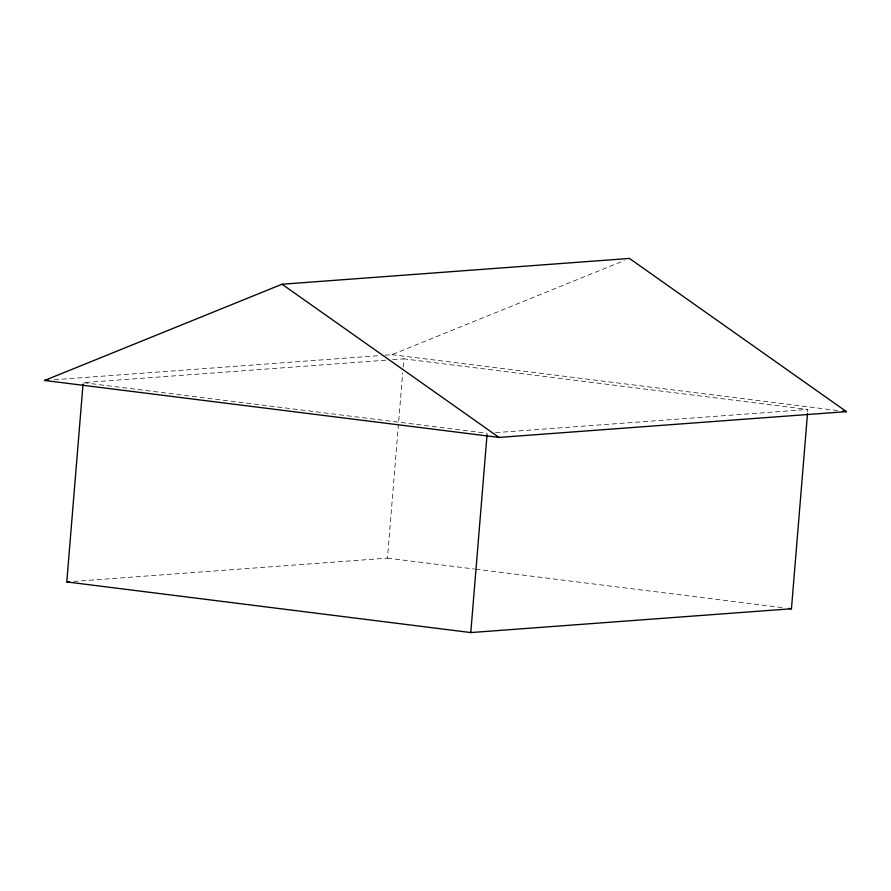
<?xml version="1.0" encoding="UTF-8"?>
<svg xmlns="http://www.w3.org/2000/svg" width="891" height="891" viewBox="0 0 891 891"><rect width="100%" height="100%" fill="white"/><g stroke="black" fill="none" stroke-linecap="round" stroke-linejoin="round"><path stroke-width="0.67" stroke-dasharray="4.46 3.34" d="M73.719 581.422L387.451 558.134L402.699 372.683M403.155 367.148L403.835 358.839L807.836 409.459L807.614 412.232M385.023 355.197L391.951 354.685L624.313 260.517M54.24 379.755L379.488 355.609M385.792 360.176L83.164 382.64L487.165 433.271M392.731 359.663L403.835 358.839M495.496 432.647L807.836 409.459M391.951 354.685L839.567 410.773M387.451 558.134L474.313 569.015M475.694 569.193L784.559 607.896"/><path stroke-width="1.34" d="M807.502 413.613L791.453 608.765L470.782 632.565L66.78 581.934L83.052 384.021M470.782 632.565L487.054 434.652M44.55 380.468L282.057 284.229L629.447 258.435L846.45 411.642L499.049 437.425L44.55 380.468L48.704 380.156M66.78 581.934L69.554 581.734M842.318 411.119L846.45 411.642M788.691 608.419L791.453 608.765M282.057 284.229L499.049 437.425"/></g></svg>
